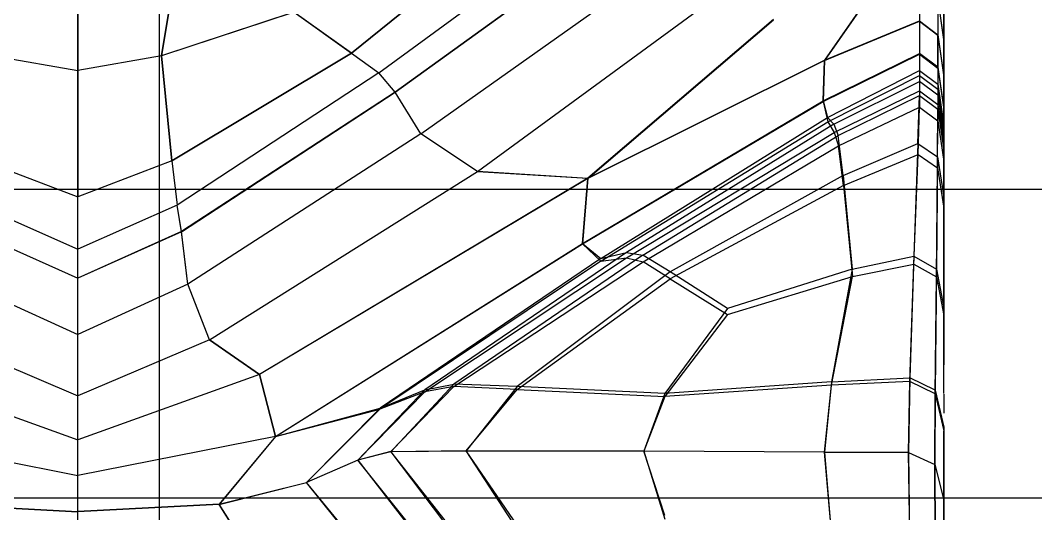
# Model space of a CAD drawing. Extents: x 11992 to 29481, y -6727 to 6811.
# Drawn here: x 12621.41 to 12627.12, y 1294.39 to 1297.17 of the extents above; entities that cross this region are included whole.
import ezdxf

# ---------------------------------------------------------------- set-up
doc = ezdxf.new("R2010")
doc.units = 0
doc.header["$MEASUREMENT"] = 0
doc.layers.get('0').update_dxf_attribs({"color": 8, "linetype": 'CONTINUOUS'})

msp = doc.modelspace()

# ---------------------------------------------------------------- linework, layer by layer
for p, q in [((12622.1878, 1830.6007, -1920.433), (12622.1878, 930.6, -1920.433)), ((12622.1878, 1830.6007, -2370.4333), (12622.1878, 930.6, -2370.4333)), ((12621.7295, 1294.4053, -1726.2827), (12621.7295, 1299.3365, -1734.6449)), ((12626.6047, 1296.9745, -1732.3379), (12626.6047, 1298.6263, -1732.6586)), ((12621.7295, 1297.9997, -1750.6789), (12621.7295, 1296.1746, -1752.8943)), ((12626.6047, 1296.6705, -1732.0598), (12626.6047, 1298.0093, -1731.8369)), ((12626.6047, 1297.8767, -1746.8456), (12626.6047, 1296.7297, -1747.4457)), ((12622.3146, 1297.6485, -1751.1692), (12622.2021, 1296.9674, -1751.979)), ((12622.2021, 1296.9674, -1728.8869), (12622.3146, 1297.6485, -1729.6967)), ((12623.2707, 1296.9822, -1728.903), (12624.1333, 1297.6802, -1729.73)), ((12624.1333, 1297.6802, -1751.1359), (12623.2707, 1296.9822, -1751.9629)), ((12623.4237, 1296.873, -1728.7759), (12624.4895, 1297.6533, -1729.7055)), ((12623.4237, 1296.873, -1752.09), (12624.4895, 1297.6533, -1751.1603)), ((12623.5172, 1296.7633, -1752.1422), (12624.653, 1297.5834, -1751.1491)), ((12624.653, 1297.5834, -1729.7169), (12623.5172, 1296.7633, -1728.7237)), ((12626.4683, 1297.531, -1750.4084), (12626.4683, 1297.1626, -1750.9489)), ((12626.4683, 1297.531, -1730.4575), (12626.4683, 1296.6798, -1728.6533)), ((12626.6047, 1295.8063, -1732.1204), (12626.6047, 1297.582, -1732.0438)), ((12626.6047, 1297.4902, -1749.645), (12626.6047, 1295.9753, -1748.4581)), ((12626.6047, 1296.9385, -1731.1401), (12626.6047, 1297.4878, -1731.2217)), ((12623.6612, 1296.5284, -1728.6808), (12624.9048, 1297.4101, -1729.772)), ((12623.6612, 1296.5284, -1752.1851), (12624.9048, 1297.4101, -1751.0939)), ((12626.1942, 1297.3181, -1730.1182), (12625.9329, 1296.9433, -1729.6166)), ((12626.1942, 1297.3178, -1750.7473), (12625.9329, 1296.9416, -1751.2479)), ((12626.6047, 1296.8012, -1730.8789), (12626.6047, 1297.3498, -1730.911)), ((12626.5709, 1297.2873, -1730.2442), (12626.5704, 1297.0859, -1729.9643)), ((12626.5704, 1297.2869, -1750.6212), (12626.5704, 1296.9035, -1751.2366)), ((12626.5704, 1297.2869, -1750.6212), (12626.6047, 1297.0477, -1750.4782)), ((12626.5709, 1297.2873, -1730.2442), (12626.6047, 1297.0482, -1730.3872)), ((12626.6047, 1297.2559, -1749.1118), (12626.6047, 1296.1725, -1752.4575)), ((12622.9474, 1297.2146, -1751.6951), (12622.2021, 1296.9674, -1751.979)), ((12622.9469, 1297.2146, -1729.1708), (12622.2021, 1296.9674, -1728.8869)), ((12623.2707, 1296.9822, -1728.903), (12622.9469, 1297.2146, -1729.1708)), ((12622.9474, 1297.2146, -1751.6951), (12623.2707, 1296.9822, -1751.9629)), ((12623.9802, 1296.3174, -1728.6716), (12625.2381, 1297.238, -1729.8384)), ((12623.9802, 1296.3172, -1752.1942), (12625.2381, 1297.2377, -1751.0275)), ((12626.6047, 1297.2091, -1730.6433), (12626.6047, 1295.8823, -1730.7127)), ((12626.6047, 1297.2091, -1750.2225), (12626.6047, 1297.0756, -1749.4234)), ((12625.6463, 1297.1717, -1729.8833), (12624.6006, 1296.2798, -1728.7206)), ((12624.6006, 1296.2786, -1752.1449), (12625.6463, 1297.1712, -1750.9825)), ((12625.9329, 1296.9433, -1729.6166), (12626.4683, 1297.1645, -1729.9153)), ((12625.9329, 1296.9416, -1751.2479), (12626.4683, 1297.1626, -1750.9489)), ((12626.4683, 1297.1626, -1750.9489), (12626.4679, 1296.9814, -1751.2871)), ((12626.4683, 1297.1645, -1729.9153), (12626.5704, 1297.0859, -1729.9643)), ((12626.4683, 1297.1626, -1750.9489), (12626.5704, 1297.0837, -1750.8999)), ((12626.5704, 1296.8992, -1729.6401), (12626.5704, 1297.0859, -1729.9643)), ((12626.5704, 1297.0859, -1729.9643), (12626.6047, 1296.8496, -1730.1113)), ((12626.5704, 1297.0837, -1750.8999), (12626.6047, 1296.8477, -1750.753)), ((12626.6047, 1296.8012, -1749.987), (12626.6047, 1297.0477, -1750.4782)), ((12621.2575, 1296.9676, -1728.8868), (12621.7295, 1296.8849, -1728.7922)), ((12621.2575, 1296.9676, -1751.979), (12621.7295, 1296.8849, -1752.0737)), ((12622.2021, 1296.9674, -1751.979), (12621.7295, 1296.8849, -1752.0737)), ((12622.2021, 1296.9674, -1728.8869), (12621.7295, 1296.8849, -1728.7922)), ((12622.2593, 1296.3766, -1728.2045), (12622.2021, 1296.9674, -1728.8869)), ((12622.2021, 1296.9674, -1751.979), (12622.2593, 1296.3766, -1752.6614)), ((12622.2593, 1296.3766, -1728.2045), (12623.2707, 1296.9822, -1728.903)), ((12623.2707, 1296.9822, -1751.9629), (12622.2593, 1296.3766, -1752.6614)), ((12623.2707, 1296.9822, -1728.903), (12623.4237, 1296.873, -1728.7759)), ((12623.2707, 1296.9822, -1751.9629), (12623.4237, 1296.873, -1752.09)), ((12625.9252, 1296.7144, -1751.6464), (12626.4679, 1296.9814, -1751.2871)), ((12625.9257, 1296.7106, -1729.2292), (12626.4683, 1296.9769, -1729.5896)), ((12626.5704, 1296.9035, -1751.2366), (12626.4679, 1296.9814, -1751.2871)), ((12626.4679, 1296.9814, -1751.2871), (12626.4679, 1296.8854, -1751.7224)), ((12626.4683, 1296.9769, -1729.5896), (12626.5704, 1296.8992, -1729.6401)), ((12626.6047, 1296.9745, -1732.3379), (12626.6047, 1296.5501, -1732.8967)), ((12624.6006, 1296.2798, -1728.7206), (12625.9329, 1296.9433, -1729.6166)), ((12625.9329, 1296.9416, -1751.2479), (12624.6006, 1296.2786, -1752.1449)), ((12625.9252, 1296.7144, -1751.6464), (12625.9329, 1296.9416, -1751.2479)), ((12625.9329, 1296.9433, -1729.6166), (12625.9257, 1296.7106, -1729.2292)), ((12626.5704, 1296.9035, -1751.2366), (12626.6047, 1296.6698, -1751.0849)), ((12626.5704, 1296.9035, -1751.2366), (12626.5704, 1296.6677, -1752.2672)), ((12626.6047, 1296.9385, -1731.1401), (12626.6047, 1295.555, -1731.5983)), ((12626.6047, 1296.9202, -1748.5298), (12626.6047, 1296.4548, -1747.9703)), ((12626.6047, 1296.9202, -1748.5298), (12626.6047, 1296.5618, -1747.8156)), ((12623.4237, 1296.873, -1728.7759), (12622.2898, 1296.1286, -1727.9084)), ((12623.4237, 1296.873, -1752.09), (12622.2898, 1296.1286, -1752.9574)), ((12623.5172, 1296.7633, -1752.1422), (12623.4237, 1296.873, -1752.09)), ((12623.5172, 1296.7633, -1728.7237), (12623.4237, 1296.873, -1728.7759)), ((12625.9505, 1296.6212, -1752.0754), (12626.4679, 1296.8854, -1751.7224)), ((12625.9515, 1296.5966, -1728.8363), (12626.4683, 1296.8577, -1729.1951)), ((12626.4679, 1296.8854, -1751.7224), (12626.4674, 1296.8234, -1752.1144)), ((12626.4679, 1296.8854, -1751.7224), (12626.5704, 1296.8079, -1751.6699)), ((12626.4683, 1296.8577, -1729.1951), (12626.5709, 1296.7802, -1729.2475)), ((12626.5704, 1296.8992, -1729.6401), (12626.5709, 1296.7802, -1729.2475)), ((12626.5704, 1296.8992, -1729.6401), (12626.6047, 1296.6653, -1729.7916)), ((12626.6047, 1296.8496, -1730.1113), (12626.6047, 1296.4502, -1730.3596)), ((12626.6047, 1295.555, -1749.2675), (12626.6047, 1296.8477, -1750.753)), ((12625.9863, 1296.583, -1752.4344), (12626.4674, 1296.8234, -1752.1144)), ((12626.5704, 1296.7461, -1752.0601), (12626.4674, 1296.8234, -1752.1144)), ((12626.4674, 1296.8234, -1752.1144), (12626.4674, 1296.7445, -1752.3226)), ((12626.5704, 1296.8079, -1751.6699), (12626.6047, 1296.5754, -1751.5121)), ((12623.5172, 1296.7633, -1728.7237), (12622.3132, 1295.9791, -1727.7929)), ((12622.3132, 1295.9789, -1753.073), (12623.5172, 1296.7633, -1752.1422)), ((12623.6612, 1296.5284, -1728.6808), (12623.5172, 1296.7633, -1728.7237)), ((12623.6612, 1296.5284, -1752.1851), (12623.5172, 1296.7633, -1752.1422)), ((12625.9877, 1296.5361, -1728.5147), (12626.4683, 1296.7707, -1728.8454)), ((12626.0096, 1296.5201, -1752.6227), (12626.4674, 1296.7445, -1752.3226)), ((12626.4593, 1296.4748, -1752.6858), (12626.4674, 1296.7445, -1752.3226)), ((12626.4674, 1296.7445, -1752.3226), (12626.5704, 1296.6677, -1752.2672)), ((12626.4683, 1296.7707, -1728.8454), (12626.5709, 1296.6937, -1728.8993)), ((12626.5704, 1296.7461, -1752.0601), (12626.6047, 1296.5146, -1751.8968)), ((12626.5709, 1296.7802, -1729.2475), (12626.5709, 1296.6033, -1728.7081)), ((12626.5709, 1296.7802, -1729.2475), (12626.6047, 1296.5482, -1729.4046)), ((12624.571, 1295.9131, -1752.7243), (12625.9252, 1296.7144, -1751.6464)), ((12624.571, 1295.9112, -1728.1478), (12625.9257, 1296.7106, -1729.2292)), ((12625.9252, 1296.7144, -1751.6464), (12625.9505, 1296.6212, -1752.0754)), ((12625.9257, 1296.7106, -1729.2292), (12625.9515, 1296.5966, -1728.8363)), ((12626.0111, 1296.4624, -1728.3408), (12626.4683, 1296.6798, -1728.6533)), ((12626.4602, 1296.4128, -1728.2803), (12626.4683, 1296.6798, -1728.6533)), ((12626.4683, 1296.6798, -1728.6533), (12626.5709, 1296.6033, -1728.7081)), ((12626.5709, 1296.6937, -1728.8993), (12626.6047, 1296.4629, -1729.0612)), ((12624.674, 1295.8289, -1753.1342), (12625.9505, 1296.6212, -1752.0754)), ((12625.9505, 1296.6212, -1752.0754), (12625.9863, 1296.583, -1752.4344)), ((12626.5685, 1296.3992, -1752.6287), (12626.5704, 1296.6677, -1752.2672)), ((12626.5704, 1296.6677, -1752.2672), (12626.6047, 1296.4371, -1752.1011)), ((12626.6047, 1296.6653, -1729.7916), (12626.6047, 1296.5482, -1729.4046)), ((12626.6047, 1296.6598, -1748.8075), (12626.6047, 1295.8084, -1748.7462)), ((12624.674, 1295.8139, -1727.7596), (12625.9515, 1296.5966, -1728.8363)), ((12625.9863, 1296.583, -1752.4344), (12624.818, 1295.8618, -1753.394)), ((12625.9515, 1296.5966, -1728.8363), (12625.9877, 1296.5361, -1728.5147)), ((12625.9863, 1296.583, -1752.4344), (12626.0096, 1296.5201, -1752.6227)), ((12626.5685, 1296.3377, -1728.3369), (12626.5709, 1296.6033, -1728.7081)), ((12626.5709, 1296.6033, -1728.7081), (12626.6047, 1296.3739, -1728.8727)), ((12623.6612, 1296.5284, -1728.6808), (12622.3489, 1295.6828, -1727.652)), ((12623.6612, 1296.5284, -1752.1851), (12622.3489, 1295.6828, -1753.2139)), ((12623.9802, 1296.3172, -1752.1942), (12623.6612, 1296.5284, -1752.1851)), ((12623.9802, 1296.3174, -1728.6716), (12623.6612, 1296.5284, -1728.6808)), ((12624.818, 1295.8323, -1727.5226), (12625.9877, 1296.5361, -1728.5147)), ((12624.911, 1295.847, -1753.5231), (12626.0096, 1296.5201, -1752.6227)), ((12625.9877, 1296.5361, -1728.5147), (12626.0111, 1296.4624, -1728.3408)), ((12626.0378, 1296.2943, -1752.9292), (12626.0096, 1296.5201, -1752.6227)), ((12626.6047, 1296.5146, -1751.8968), (12626.6047, 1295.2448, -1751.7568)), ((12624.9115, 1295.8096, -1727.4037), (12626.0111, 1296.4624, -1728.3408)), ((12626.0392, 1296.2383, -1728.0268), (12626.0111, 1296.4624, -1728.3408)), ((12626.0378, 1296.2943, -1752.9292), (12626.4593, 1296.4748, -1752.6858)), ((12626.4593, 1296.4748, -1752.6858), (12626.4359, 1295.8408, -1753.5428)), ((12626.4593, 1296.4748, -1752.6858), (12626.5685, 1296.3992, -1752.6287)), ((12626.0392, 1296.2383, -1728.0268), (12626.4602, 1296.4128, -1728.2803)), ((12626.4364, 1295.797, -1727.388), (12626.4602, 1296.4128, -1728.2803)), ((12626.4602, 1296.4128, -1728.2803), (12626.5685, 1296.3377, -1728.3369)), ((12626.5685, 1296.3992, -1752.6287), (12626.5628, 1295.7684, -1753.4818)), ((12626.5685, 1296.3992, -1752.6287), (12626.6047, 1296.1725, -1752.4575)), ((12621.2002, 1296.3766, -1752.6614), (12621.7295, 1296.1746, -1752.8943)), ((12621.2002, 1296.3766, -1728.2045), (12621.7295, 1296.1746, -1727.9716)), ((12622.2593, 1296.3766, -1728.2045), (12621.7295, 1296.1746, -1727.9716)), ((12622.2593, 1296.3766, -1752.6614), (12621.7295, 1296.1746, -1752.8943)), ((12622.2593, 1296.3766, -1728.2045), (12622.2898, 1296.1286, -1727.9084)), ((12622.2593, 1296.3766, -1752.6614), (12622.2898, 1296.1286, -1752.9574)), ((12626.5628, 1295.7245, -1727.4487), (12626.5685, 1296.3377, -1728.3369)), ((12626.5685, 1296.3377, -1728.3369), (12626.6047, 1296.1119, -1728.5067)), ((12626.6047, 1295.4091, -1749.4982), (12626.6047, 1296.3542, -1749.4002)), ((12622.471, 1295.3712, -1727.4826), (12623.9802, 1296.3174, -1728.6716)), ((12622.471, 1295.3709, -1753.3834), (12623.9802, 1296.3172, -1752.1942)), ((12624.6006, 1296.2798, -1728.7206), (12622.7528, 1295.1757, -1727.2817)), ((12624.6006, 1296.2786, -1752.1449), (12622.7528, 1295.1747, -1753.5848)), ((12623.9802, 1296.3174, -1728.6716), (12624.6006, 1296.2798, -1728.7206)), ((12624.6006, 1296.2786, -1752.1449), (12623.9802, 1296.3172, -1752.1942)), ((12624.6006, 1296.2798, -1728.7206), (12624.571, 1295.9112, -1728.1478)), ((12624.571, 1295.9131, -1752.7243), (12624.6006, 1296.2786, -1752.1449)), ((12626.0378, 1296.2943, -1752.9292), (12625.0641, 1295.7526, -1753.6593)), ((12626.0378, 1296.2943, -1752.9292), (12626.0893, 1295.7674, -1753.6422)), ((12626.6047, 1296.2748, -1750.8286), (12626.6047, 1295.8807, -1750.1516)), ((12651.3121, 1296.2164, -1728.1842), (12606.3119, 1296.2164, -1728.1842)), ((12651.3121, 1296.2164, -1752.6812), (12606.3119, 1296.2164, -1752.6812)), ((12626.0392, 1296.2383, -1728.0268), (12625.0645, 1295.714, -1727.2664)), ((12626.0392, 1296.2383, -1728.0268), (12626.0902, 1295.7259, -1727.2846)), ((12626.6047, 1295.6825, -1749.0261), (12626.6047, 1296.2249, -1748.192)), ((12626.6047, 1296.2211, -1731.2138), (12626.6047, 1295.6818, -1731.84)), ((12626.6047, 1296.2211, -1731.2138), (12626.6047, 1295.4098, -1731.3673)), ((12621.7295, 1293.8839, -1754.9872), (12621.7295, 1296.1746, -1752.8943)), ((12626.6047, 1296.1725, -1752.4575), (12626.6047, 1296.1827, -1751.2456)), ((12626.6047, 1295.0681, -1750.0457), (12626.6047, 1296.1827, -1751.2456)), ((12621.1697, 1296.1286, -1727.9084), (12621.7295, 1295.8807, -1727.6193)), ((12621.1697, 1296.1286, -1752.9574), (12621.7295, 1295.8807, -1753.2466)), ((12622.2898, 1296.1286, -1727.9084), (12621.7295, 1295.8807, -1727.6193)), ((12622.2898, 1296.1286, -1752.9574), (12621.7295, 1295.8807, -1753.2466)), ((12622.3132, 1295.9791, -1727.7929), (12622.2898, 1296.1286, -1727.9084)), ((12622.3132, 1295.9789, -1753.073), (12622.2898, 1296.1286, -1752.9574)), ((12626.6047, 1295.5986, -1730.0472), (12626.6047, 1295.986, -1729.1508)), ((12621.1464, 1295.9791, -1727.7928), (12621.7295, 1295.7176, -1727.4826)), ((12621.1464, 1295.9791, -1753.073), (12621.7295, 1295.7176, -1753.3833)), ((12622.3132, 1295.9791, -1727.7929), (12621.7295, 1295.7176, -1727.4826)), ((12622.3132, 1295.9789, -1753.073), (12621.7295, 1295.7176, -1753.3833)), ((12622.3489, 1295.6828, -1727.652), (12622.3132, 1295.9791, -1727.7929)), ((12622.3489, 1295.6828, -1753.2139), (12622.3132, 1295.9789, -1753.073)), ((12622.8425, 1294.8273, -1726.7384), (12624.571, 1295.9112, -1728.1478)), ((12622.8429, 1294.8266, -1754.1298), (12624.571, 1295.9131, -1752.7243)), ((12624.571, 1295.9131, -1752.7243), (12624.674, 1295.8289, -1753.1342)), ((12624.571, 1295.9112, -1728.1478), (12624.674, 1295.8139, -1727.7596)), ((12626.6047, 1295.8823, -1730.7127), (12626.6047, 1295.2303, -1731.1183)), ((12624.674, 1295.8139, -1727.7596), (12623.4309, 1294.9809, -1726.6315)), ((12624.674, 1295.8289, -1753.1342), (12623.4314, 1294.9854, -1754.2436)), ((12623.6831, 1295.0784, -1726.4788), (12624.818, 1295.8323, -1727.5226)), ((12624.818, 1295.8618, -1753.394), (12623.6836, 1295.0889, -1754.4037)), ((12624.911, 1295.847, -1753.5231), (12623.8467, 1295.1218, -1754.4729)), ((12624.674, 1295.8289, -1753.1342), (12624.818, 1295.8618, -1753.394)), ((12624.674, 1295.8139, -1727.7596), (12624.818, 1295.8323, -1727.5226)), ((12624.818, 1295.8618, -1753.394), (12624.911, 1295.847, -1753.5231)), ((12624.818, 1295.8323, -1727.5226), (12624.9115, 1295.8096, -1727.4037)), ((12625.0641, 1295.7526, -1753.6593), (12624.911, 1295.847, -1753.5231)), ((12626.0893, 1295.7674, -1753.6422), (12626.4359, 1295.8408, -1753.5428)), ((12626.4359, 1295.8408, -1753.5428), (12626.4126, 1295.1571, -1754.4383)), ((12626.4359, 1295.8408, -1753.5428), (12626.5628, 1295.7684, -1753.4818)), ((12623.8462, 1295.1075, -1726.4142), (12624.9115, 1295.8096, -1727.4037)), ((12625.0645, 1295.714, -1727.2664), (12624.9115, 1295.8096, -1727.4037)), ((12626.0893, 1295.7674, -1753.6422), (12625.3874, 1295.5471, -1753.9402)), ((12626.0893, 1295.7674, -1753.6422), (12625.972, 1295.1349, -1754.469)), ((12626.0902, 1295.7259, -1727.2846), (12626.4364, 1295.797, -1727.388)), ((12626.4126, 1295.1366, -1726.4521), (12626.4364, 1295.797, -1727.388)), ((12626.4364, 1295.797, -1727.388), (12626.5628, 1295.7245, -1727.4487)), ((12626.5628, 1295.7684, -1753.4818), (12626.5566, 1295.0877, -1754.373)), ((12626.5628, 1295.7684, -1753.4818), (12626.6047, 1295.5505, -1753.2986)), ((12625.0641, 1295.7526, -1753.6593), (12624.2029, 1295.1072, -1754.5069)), ((12624.2029, 1295.0908, -1726.3817), (12625.0645, 1295.714, -1727.2664)), ((12625.3874, 1295.5471, -1753.9402), (12625.0641, 1295.7526, -1753.6593)), ((12625.0645, 1295.714, -1727.2664), (12625.3878, 1295.513, -1726.9744)), ((12625.3878, 1295.513, -1726.9744), (12626.0902, 1295.7259, -1727.2846)), ((12625.972, 1295.1156, -1726.4204), (12626.0902, 1295.7259, -1727.2846)), ((12626.5566, 1295.0672, -1726.5172), (12626.5628, 1295.7245, -1727.4487)), ((12626.5628, 1295.7245, -1727.4487), (12626.6047, 1295.5073, -1727.631)), ((12621.1106, 1295.6828, -1727.652), (12621.7295, 1295.401, -1727.309)), ((12621.1106, 1295.6828, -1753.2139), (12621.7295, 1295.401, -1753.5569)), ((12622.3489, 1295.6828, -1727.652), (12621.7295, 1295.401, -1727.309)), ((12622.3489, 1295.6828, -1753.2139), (12621.7295, 1295.401, -1753.5569)), ((12622.471, 1295.3709, -1753.3834), (12622.3489, 1295.6828, -1753.2139)), ((12622.471, 1295.3712, -1727.4826), (12622.3489, 1295.6828, -1727.652)), ((12626.6047, 1295.5986, -1730.0472), (12626.6047, 1295.5073, -1727.631)), ((12625.3874, 1295.5471, -1753.9402), (12625.034, 1295.0686, -1754.5613)), ((12626.6047, 1295.2286, -1749.7461), (12626.6047, 1295.5671, -1751.2288)), ((12625.3878, 1295.513, -1726.9744), (12625.034, 1295.0522, -1726.3251)), ((12620.9885, 1295.3712, -1727.4826), (12621.7295, 1295.0555, -1727.0863)), ((12620.9885, 1295.3712, -1753.3838), (12621.7295, 1295.0555, -1753.78)), ((12622.471, 1295.3712, -1727.4826), (12621.7295, 1295.0555, -1727.0863)), ((12622.471, 1295.3709, -1753.3834), (12621.7295, 1295.0555, -1753.78)), ((12622.471, 1295.3712, -1727.4826), (12622.7528, 1295.1757, -1727.2817)), ((12622.7528, 1295.1747, -1753.5848), (12622.471, 1295.3709, -1753.3834)), ((12620.7067, 1295.1759, -1753.5864), (12621.7295, 1294.8075, -1754.0656)), ((12620.7067, 1295.1757, -1727.2817), (12621.7295, 1294.8075, -1726.8021)), ((12622.7528, 1295.1757, -1727.2817), (12621.7295, 1294.8075, -1726.8021)), ((12622.7528, 1295.1747, -1753.5848), (12621.7295, 1294.8075, -1754.0656)), ((12622.7528, 1295.1757, -1727.2817), (12622.8425, 1294.8273, -1726.7384)), ((12622.8429, 1294.8266, -1754.1298), (12622.7528, 1295.1747, -1753.5848)), ((12625.972, 1295.1349, -1754.469), (12625.034, 1295.0686, -1754.5613)), ((12625.972, 1295.1349, -1754.469), (12625.9324, 1294.7389, -1754.9182)), ((12625.972, 1295.1349, -1754.469), (12626.4126, 1295.1571, -1754.4383)), ((12626.4126, 1295.1366, -1726.4521), (12625.972, 1295.1156, -1726.4204)), ((12626.4126, 1295.1571, -1754.4383), (12626.4049, 1294.7374, -1754.9165)), ((12626.4049, 1294.7367, -1725.9486), (12626.4126, 1295.1366, -1726.4521)), ((12626.5566, 1295.0877, -1754.373), (12626.4126, 1295.1571, -1754.4383)), ((12626.5566, 1295.0672, -1726.5172), (12626.4126, 1295.1366, -1726.4521)), ((12623.6836, 1295.0889, -1754.4037), (12623.3055, 1294.6933, -1754.8736)), ((12623.3055, 1294.6938, -1725.9929), (12623.6831, 1295.0784, -1726.4788)), ((12623.6831, 1295.0784, -1726.4788), (12623.4309, 1294.9809, -1726.6315)), ((12623.4314, 1294.9854, -1754.2436), (12623.6836, 1295.0889, -1754.4037)), ((12623.8467, 1295.1218, -1754.4729), (12623.4919, 1294.7408, -1754.9213)), ((12623.4919, 1294.7415, -1725.9453), (12623.8462, 1295.1075, -1726.4142)), ((12623.8462, 1295.1075, -1726.4142), (12623.6831, 1295.0784, -1726.4788)), ((12623.6836, 1295.0889, -1754.4037), (12623.8467, 1295.1218, -1754.4729)), ((12624.2029, 1295.0908, -1726.3817), (12623.8462, 1295.1075, -1726.4142)), ((12624.2029, 1295.1072, -1754.5069), (12623.8467, 1295.1218, -1754.4729)), ((12624.2029, 1295.1072, -1754.5069), (12623.9154, 1294.7458, -1754.9262)), ((12623.9158, 1294.7465, -1725.9404), (12624.2029, 1295.0908, -1726.3817)), ((12625.034, 1295.0686, -1754.5613), (12624.2029, 1295.1072, -1754.5069)), ((12624.2029, 1295.0908, -1726.3817), (12625.034, 1295.0522, -1726.3251)), ((12625.972, 1295.1156, -1726.4204), (12625.034, 1295.0522, -1726.3251)), ((12625.9324, 1294.7384, -1725.9472), (12625.972, 1295.1156, -1726.4204)), ((12626.5566, 1295.0877, -1754.373), (12626.5546, 1294.67, -1754.849)), ((12626.5566, 1295.0877, -1754.373), (12626.6047, 1294.8793, -1754.1774)), ((12625.034, 1295.0686, -1754.5613), (12624.9162, 1294.7434, -1754.9233)), ((12625.034, 1295.0522, -1726.3251), (12624.9162, 1294.7434, -1725.9428)), ((12626.5546, 1294.6693, -1726.0161), (12626.5566, 1295.0672, -1726.5172)), ((12626.5566, 1295.0672, -1726.5172), (12626.6047, 1294.8593, -1726.7126)), ((12626.6047, 1295.0641, -1730.8298), (12626.6047, 1294.9585, -1730.4805)), ((12622.8425, 1294.8273, -1726.7384), (12623.4309, 1294.9809, -1726.6315)), ((12622.8429, 1294.8266, -1754.1298), (12623.4314, 1294.9854, -1754.2436)), ((12623.4314, 1294.9854, -1754.2436), (12623.017, 1294.5675, -1754.7481)), ((12623.4309, 1294.9809, -1726.6315), (12623.017, 1294.5684, -1726.1187)), ((12626.6047, 1294.8793, -1754.1774), (12626.6047, 1294.4678, -1754.6467)), ((12626.6047, 1294.4668, -1726.2185), (12626.6047, 1294.8593, -1726.7126)), ((12620.6166, 1294.8292, -1754.133), (12621.7295, 1294.6068, -1754.3538)), ((12620.6171, 1294.8278, -1726.7382), (12621.7295, 1294.6073, -1726.5148)), ((12622.8425, 1294.8273, -1726.7384), (12621.7295, 1294.6073, -1726.5148)), ((12622.8429, 1294.8266, -1754.1298), (12621.7295, 1294.6068, -1754.3538)), ((12622.8429, 1294.8266, -1754.1298), (12622.5254, 1294.4439, -1754.6251)), ((12622.8425, 1294.8273, -1726.7384), (12622.5259, 1294.4454, -1726.2422)), ((12623.4919, 1294.7415, -1725.9453), (12623.3055, 1294.6938, -1725.9929)), ((12623.4919, 1294.7408, -1754.9213), (12623.3055, 1294.6933, -1754.8736)), ((12623.4919, 1294.7415, -1725.9453), (12623.9158, 1294.7465, -1725.9404)), ((12623.9154, 1294.7458, -1754.9262), (12623.4919, 1294.7408, -1754.9213)), ((12623.8472, 1294.293, -1725.5644), (12623.4919, 1294.7415, -1725.9453)), ((12623.4919, 1294.7408, -1754.9213), (12623.8462, 1294.2718, -1755.2872)), ((12624.9162, 1294.7434, -1754.9233), (12623.9154, 1294.7458, -1754.9262)), ((12624.2029, 1294.3045, -1755.2707), (12623.9154, 1294.7458, -1754.9262)), ((12624.2029, 1294.3271, -1725.5789), (12623.9158, 1294.7465, -1725.9404)), ((12623.9158, 1294.7465, -1725.9404), (12624.9162, 1294.7434, -1725.9428)), ((12624.9162, 1294.7434, -1754.9233), (12625.034, 1294.361, -1755.2319)), ((12625.034, 1294.3815, -1725.6174), (12624.9162, 1294.7434, -1725.9428)), ((12625.9324, 1294.7384, -1725.9472), (12624.9162, 1294.7434, -1725.9428)), ((12625.9324, 1294.7389, -1754.9182), (12624.9162, 1294.7434, -1754.9233)), ((12625.9324, 1294.7389, -1754.9182), (12625.972, 1294.2659, -1755.2952)), ((12625.9324, 1294.7389, -1754.9182), (12626.4049, 1294.7374, -1754.9165)), ((12625.972, 1294.2892, -1725.5512), (12625.9324, 1294.7384, -1725.9472)), ((12626.4049, 1294.7367, -1725.9486), (12625.9324, 1294.7384, -1725.9472)), ((12626.4049, 1294.7374, -1754.9165), (12626.5546, 1294.67, -1754.849)), ((12626.4049, 1294.7374, -1754.9165), (12626.4126, 1294.2339, -1755.3163)), ((12626.4126, 1294.2585, -1725.5292), (12626.4049, 1294.7367, -1725.9486)), ((12626.4049, 1294.7367, -1725.9486), (12626.5546, 1294.6693, -1726.0161)), ((12623.3055, 1294.6938, -1725.9929), (12623.017, 1294.5684, -1726.1187)), ((12623.3055, 1294.6933, -1754.8736), (12623.017, 1294.5675, -1754.7481)), ((12623.6841, 1294.2239, -1725.5972), (12623.3055, 1294.6938, -1725.9929)), ((12623.3055, 1294.6933, -1754.8736), (12623.6831, 1294.2074, -1755.2582)), ((12626.5546, 1294.67, -1754.849), (12626.5566, 1294.1688, -1755.247)), ((12626.5546, 1294.67, -1754.849), (12626.6047, 1294.4678, -1754.6467)), ((12626.5546, 1294.6693, -1726.0161), (12626.6047, 1294.4668, -1726.2185)), ((12626.5566, 1294.1934, -1725.5986), (12626.5546, 1294.6693, -1726.0161)), ((12626.6047, 1294.659, -1752.5489), (12626.6047, 1293.4524, -1752.8364)), ((12626.6047, 1294.6194, -1751.2844), (12626.6047, 1293.1739, -1754.1879)), ((12626.6047, 1294.1249, -1726.5605), (12626.6047, 1294.6185, -1728.377)), ((12622.5254, 1294.4439, -1754.6251), (12623.017, 1294.5675, -1754.7481)), ((12622.5259, 1294.4454, -1726.2422), (12623.017, 1294.5684, -1726.1187)), ((12623.4318, 1294.0637, -1725.7007), (12623.017, 1294.5684, -1726.1187)), ((12623.4309, 1294.0546, -1755.1606), (12623.017, 1294.5675, -1754.7481)), ((12651.3125, 1294.4792, -1726.207), (12606.3124, 1294.4792, -1726.207)), ((12651.3125, 1294.4792, -1754.6584), (12606.3124, 1294.4792, -1754.6584)), ((12620.9337, 1294.4451, -1754.6268), (12621.7295, 1294.4034, -1754.585)), ((12620.9342, 1294.447, -1726.2409), (12621.7295, 1294.4053, -1726.2827)), ((12622.5259, 1294.4454, -1726.2422), (12621.7295, 1294.4053, -1726.2827)), ((12622.5254, 1294.4439, -1754.6251), (12621.7295, 1294.4034, -1754.585)), ((12622.8425, 1293.9478, -1755.0071), (12622.5254, 1294.4439, -1754.6251)), ((12622.8429, 1293.9502, -1725.8594), (12622.5259, 1294.4454, -1726.2422)), ((12621.73, 1294.1741, -1726.0794), (12621.7295, 1294.4053, -1726.2827))]:
    msp.add_line(p, q)

doc.saveas('drawing.dxf')
